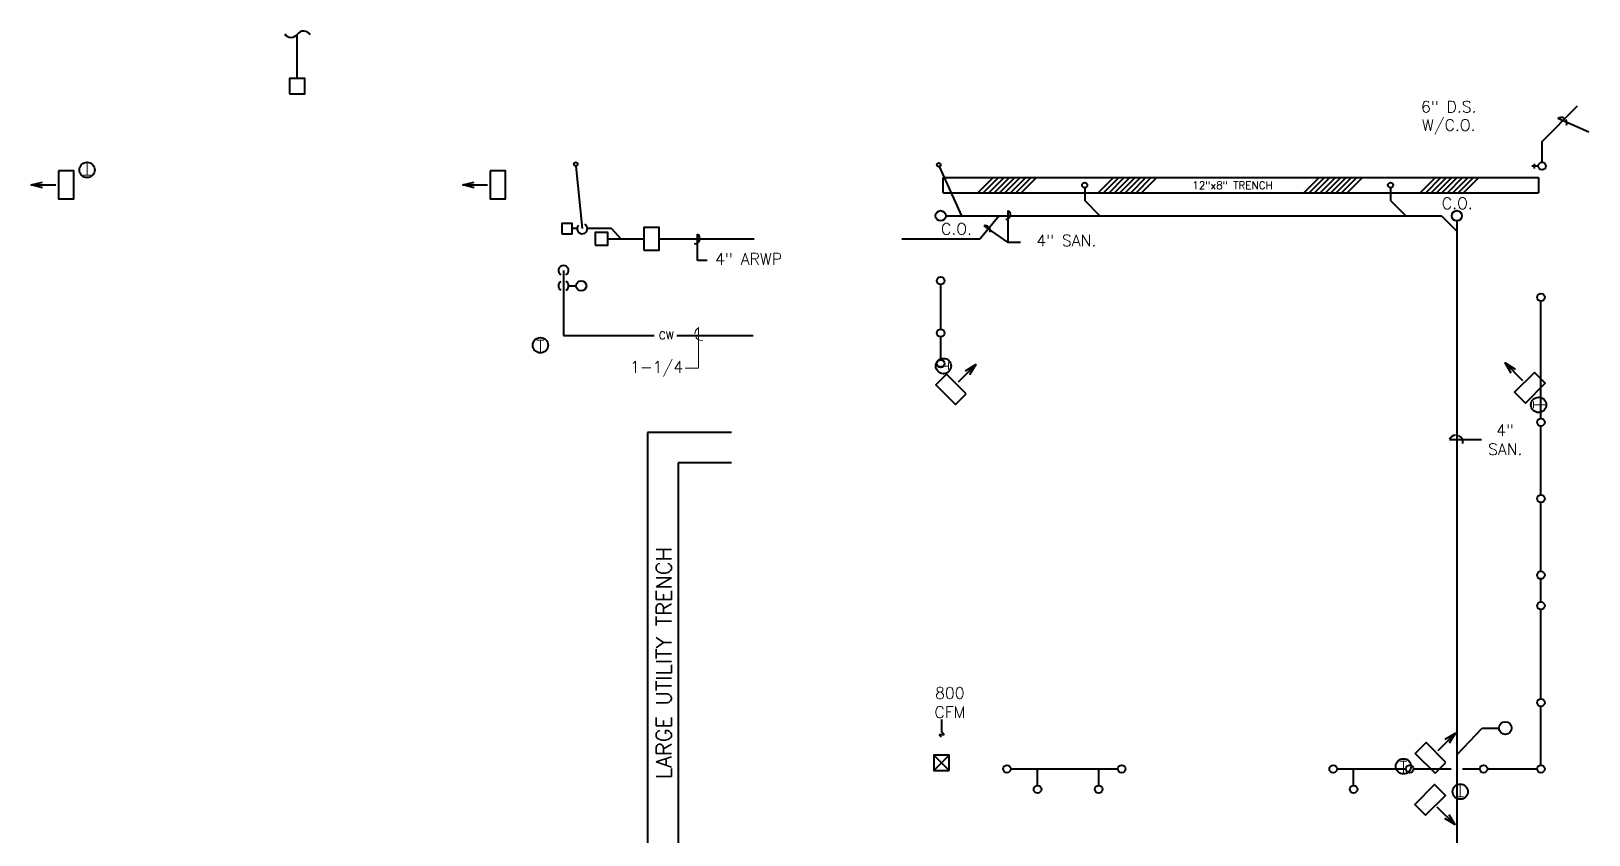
# Model space of a CAD drawing. Header units: inches. Extents: x 1071783 to 1074856, y 1075949 to 1078675.
# Drawn here: x 1072603 to 1073826, y 1078044 to 1078675 of the extents above; entities that cross this region are included whole.
import ezdxf
from ezdxf.enums import TextEntityAlignment as Align

# ---------------------------------------------------------------- set-up
doc = ezdxf.new("R2010")
doc.units = ezdxf.units.IN
doc.header["$MEASUREMENT"] = 0
doc.layers.get('0').update_dxf_attribs({"linetype": 'CONTINUOUS'})
for name, color, linetype, lineweight in [('M-CFM', 62, 'CONTINUOUS', 30), ('M-Diff', 172, 'CONTINUOUS', 40), ('M-DuctS', 21, 'CONTINUOUS', 40), ('M-Perim', 5, 'CONTINUOUS', 40), ('P-GCW', 132, 'CONTINUOUS', 40), ('P-San', 70, 'CONTINUOUS', 40), ('P-San-T', 231, 'CONTINUOUS', 20), ('P-Text', 50, 'CONTINUOUS', 20)]:
    doc.layers.add(name, color=color, linetype=linetype, lineweight=lineweight)
doc.styles.add('BGE', font='simplex.shx')

# ---------------------------------------------------------------- blocks, each defined once
blk = doc.blocks.new('PHTR')
at = {"linetype": 'Continuous'}
blk.add_line((0.92, 2.79), (0.92, 1.17), dxfattribs=at)
blk.add_lwpolyline([(0.73, 2.04), (0.92, 2.79), (1.1, 2.04)], dxfattribs=at)
blk.add_lwpolyline([(1.83, 1), (0, 1), (0, 0), (1.83, 0)], close=True, dxfattribs=at)
blk = doc.blocks.new('THERMO')
at = {"linetype": 'Continuous'}
blk.add_circle((0.01, -0.01), 0.5, dxfattribs=at)
at = {"layer": 'M-DuctS', "linetype": 'Continuous', "style": 'BGE'}
blk.add_text('T', height=0.75, rotation=360, dxfattribs=at).set_placement((0.01, -0.43), align=Align.CENTER)
blk.add_text('T', height=0.75, rotation=360, dxfattribs=at).set_placement((0.01, -0.43), align=Align.CENTER)
blk = doc.blocks.new('TSTAT')
at = {"linetype": 'Continuous'}
blk.add_blockref('THERMO', (0, -0.05), dxfattribs=at)

msp = doc.modelspace()

# ---------------------------------------------------------------- linework, layer by layer
at = {"layer": 'M-Diff'}
for p, q in [((1073317.8, 1078124.7), (1073317.8, 1078134.7)), ((1073319.8, 1078122.7), (1073315.8, 1078122.7)), ((1073317.7, 1078120.7), (1073315.8, 1078122.7)), ((1073319.8, 1078122.7), (1073317.8, 1078124.7)), ((1073311.6, 1078094.6), (1073323.6, 1078106.6)), ((1073311.6, 1078106.6), (1073323.6, 1078094.6))]:
    msp.add_line(p, q, dxfattribs=at)
msp.add_lwpolyline([(1073323.6, 1078094.6), (1073323.6, 1078106.6), (1073311.6, 1078106.6), (1073311.6, 1078094.6)], close=True, dxfattribs=at)
at = {"layer": 'P-GCW'}
for p, q in [((1073021, 1078486.9), (1073021, 1078435.9)), ((1073025, 1078474.9), (1073031, 1078474.9)), ((1073317, 1078475.9), (1073317, 1078440.9)), ((1073788, 1078370.9), (1073788, 1078462.9)), ((1073021, 1078435.9), (1073092.3, 1078435.9)), ((1073110, 1078435.9), (1073169.9, 1078435.9)), ((1073317, 1078434.9), (1073317, 1078416.9)), ((1073788, 1078310.9), (1073788, 1078364.9)), ((1073788, 1078250.9), (1073788, 1078304.9)), ((1073788, 1078226.9), (1073788, 1078244.9)), ((1073788, 1078150.9), (1073788, 1078220.9)), ((1073788, 1078098.9), (1073788, 1078144.9)), ((1073372, 1078095.9), (1073456, 1078095.9)), ((1073393, 1078082.9), (1073393, 1078095.9)), ((1073441, 1078082.9), (1073441, 1078095.9)), ((1073628, 1078095.9), (1073682, 1078095.9)), ((1073641, 1078082.9), (1073641, 1078095.9)), ((1073688, 1078095.9), (1073717.7, 1078095.9)), ((1073726.6, 1078095.9), (1073740, 1078095.9)), ((1073746, 1078095.9), (1073785, 1078095.9))]:
    msp.add_line(p, q, dxfattribs=at)
for centre, radius in [((1073317, 1078478.9), 3), ((1073035, 1078474.9), 4), ((1073788, 1078465.9), 3), ((1073317, 1078437.9), 3), ((1073317, 1078413.9), 3), ((1073788, 1078367.9), 3), ((1073788, 1078307.9), 3), ((1073788, 1078247.9), 3), ((1073788, 1078223.9), 3), ((1073788, 1078147.9), 3), ((1073369, 1078095.9), 3), ((1073459, 1078095.9), 3), ((1073625, 1078095.9), 3), ((1073685, 1078095.9), 3), ((1073743, 1078095.9), 3), ((1073788, 1078095.9), 3), ((1073393, 1078079.9), 3), ((1073441, 1078079.9), 3), ((1073641, 1078079.9), 3)]:
    msp.add_circle(centre, radius, dxfattribs=at)
for centre, start, end in [((1073021, 1078486.9), 300, 240), ((1073021, 1078474.9), 120, 240), ((1073021, 1078474.9), 300, 60)]:
    msp.add_arc(centre, 4, start, end, dxfattribs=at)
at = {"layer": 'P-San'}
for p, q in [((1072812.1, 1078637.6), (1072812.1, 1078672.1)), ((1073788.9, 1078588.2), (1073816.7, 1078616.1)), ((1073825.6, 1078595.5), (1073801.4, 1078606.2)), ((1073788.9, 1078571.9), (1073788.9, 1078588.2)), ((1073030.8, 1078568.9), (1073035.8, 1078519.8)), ((1073333.7, 1078529.9), (1073316.2, 1078568.5)), ((1073785.9, 1078568.9), (1073780.9, 1078568.9)), ((1073782.9, 1078567.1), (1073782.9, 1078570.6)), ((1073319, 1078559.9), (1073786, 1078559.9)), ((1073319, 1078547.9), (1073319, 1078559.9)), ((1073346.2, 1078547.9), (1073358.2, 1078559.9)), ((1073350.4, 1078547.9), (1073362.4, 1078559.9)), ((1073354.7, 1078547.9), (1073366.7, 1078559.9)), ((1073358.9, 1078547.9), (1073370.9, 1078559.9)), ((1073363.2, 1078547.9), (1073375.2, 1078559.9)), ((1073367.4, 1078547.9), (1073379.4, 1078559.9)), ((1073371.7, 1078547.9), (1073383.7, 1078559.9)), ((1073375.9, 1078547.9), (1073387.9, 1078559.9)), ((1073380.1, 1078547.9), (1073392.1, 1078559.9)), ((1073440.6, 1078547.9), (1073452.6, 1078559.9)), ((1073444.9, 1078547.9), (1073456.9, 1078559.9)), ((1073449.1, 1078547.9), (1073461.1, 1078559.9)), ((1073453.4, 1078547.9), (1073465.4, 1078559.9)), ((1073457.6, 1078547.9), (1073469.6, 1078559.9)), ((1073461.9, 1078547.9), (1073473.9, 1078559.9)), ((1073466.1, 1078547.9), (1073478.1, 1078559.9)), ((1073470.3, 1078547.9), (1073482.3, 1078559.9)), ((1073474.6, 1078547.9), (1073486.6, 1078559.9)), ((1073601.9, 1078547.9), (1073613.9, 1078559.9)), ((1073606.2, 1078547.9), (1073618.2, 1078559.9)), ((1073610.4, 1078547.9), (1073622.4, 1078559.9)), ((1073614.7, 1078547.9), (1073626.7, 1078559.9)), ((1073618.9, 1078547.9), (1073630.9, 1078559.9)), ((1073623.1, 1078547.9), (1073635.1, 1078559.9)), ((1073627.4, 1078547.9), (1073639.4, 1078559.9)), ((1073631.6, 1078547.9), (1073643.6, 1078559.9)), ((1073635.9, 1078547.9), (1073647.9, 1078559.9)), ((1073693.3, 1078547.9), (1073705.3, 1078559.9)), ((1073697.6, 1078547.9), (1073709.6, 1078559.9)), ((1073701.8, 1078547.9), (1073713.8, 1078559.9)), ((1073706.1, 1078547.9), (1073718.1, 1078559.9)), ((1073710.3, 1078547.9), (1073722.3, 1078559.9)), ((1073714.6, 1078547.9), (1073726.6, 1078559.9)), ((1073718.8, 1078547.9), (1073730.8, 1078559.9)), ((1073723, 1078547.9), (1073735, 1078559.9)), ((1073727.3, 1078547.9), (1073739.3, 1078559.9)), ((1073786, 1078559.9), (1073786, 1078547.9)), ((1073319, 1078547.9), (1073786, 1078547.9)), ((1073430, 1078551.9), (1073430, 1078541.9)), ((1073670, 1078551.9), (1073670, 1078541.9)), ((1073369.9, 1078509), (1073369.9, 1078533.9)), ((1073442, 1078529.9), (1073430, 1078541.9)), ((1073670, 1078541.9), (1073682, 1078529.9)), ((1073031.8, 1078519.8), (1073027.8, 1078519.8)), ((1073058.8, 1078519.8), (1073039.8, 1078519.8)), ((1073058.8, 1078519.8), (1073066, 1078511.9)), ((1073321, 1078529.9), (1073710, 1078529.9)), ((1073363, 1078529.9), (1073348, 1078511.9)), ((1073369.9, 1078509), (1073351.1, 1078522)), ((1073710, 1078529.9), (1073722, 1078517.9)), ((1073722, 1078525.9), (1073722, 1078019.9)), ((1073055.8, 1078511.9), (1073084, 1078511.9)), ((1073096, 1078511.9), (1073170.7, 1078511.9)), ((1073126.3, 1078494.7), (1073126.3, 1078515.4)), ((1073286.4, 1078511.9), (1073348, 1078511.9)), ((1073379.6, 1078509), (1073369.9, 1078509)), ((1073133.9, 1078494.7), (1073126.3, 1078494.7)), ((1073153, 1078359.9), (1073087, 1078359.9)), ((1073087, 1078359.9), (1073087, 1077889.9)), ((1073741.3, 1078354.2), (1073716.3, 1078354.2)), ((1073153, 1078335.9), (1073111, 1078335.9)), ((1073111, 1078335.9), (1073111, 1077865.9)), ((1073722, 1078106.9), (1073742, 1078127.9)), ((1073742, 1078127.9), (1073755, 1078127.9))]:
    msp.add_line(p, q, dxfattribs=at)
for points in [[(1072806.1, 1078625.6), (1072818.1, 1078625.6), (1072818.1, 1078637.6), (1072806.1, 1078637.6)], [(1073019.8, 1078515.8), (1073027.8, 1078515.8), (1073027.8, 1078523.8), (1073019.8, 1078523.8)], [(1073084, 1078502.8), (1073096, 1078502.8), (1073096, 1078520.8), (1073084, 1078520.8)], [(1073045.8, 1078506.8), (1073055.8, 1078506.8), (1073055.8, 1078516.8), (1073045.8, 1078516.8)]]:
    msp.add_lwpolyline(points, close=True, dxfattribs=at)
for centre, radius in [((1073030.7, 1078570.4), 1.5), ((1073315.6, 1078569.8), 1.5), ((1073788.9, 1078568.9), 3), ((1073430, 1078553.9), 2), ((1073670, 1078553.9), 2), ((1073317, 1078529.9), 4), ((1073722, 1078529.9), 4), ((1073760, 1078127.9), 5)]:
    msp.add_circle(centre, radius, dxfattribs=at)
for centre, radius, start, end in [((1072807.4, 1078675.9), 6.06, 213.4334, 323.7073), ((1072817.1, 1078668.8), 5.98, 30.5067, 146.6695), ((1073804, 1078602.6), 4.49, 62.4887, 125.6535), ((1073804, 1078602.6), 4.49, 337.5725, 39.0482), ((1073368.3, 1078530.7), 3.54, 0.607, 62.3035), ((1073035.8, 1078519.8), 4, 140.4489, 60), ((1073352.1, 1078518.4), 3.73, 48.0386, 106.2639), ((1073352.1, 1078518.4), 3.73, 339.1306, 22.5531), ((1073368.3, 1078530.7), 3.54, 269.3613, 332.0119), ((1073124.1, 1078512), 4.03, 265.7701, 347.7765), ((1073124.1, 1078512), 4.03, 8.2839, 58.1849), ((1073721.4, 1078352.3), 5.43, 94.9813, 158.8431), ((1073721.4, 1078352.3), 5.43, 349.2413, 69.3115)]:
    msp.add_arc(centre, radius, start, end, dxfattribs=at)
at = {"layer": 'P-Text'}
for p in [(1073127.1, 1078442.2), (1073116.4, 1078410.2)]:
    msp.add_line(p, (1073127.1, 1078410.2), dxfattribs=at)
for start, end in [(117.8072, 181.6086), (208.6954, 276.3757)]:
    msp.add_arc((1073129.7, 1078437.3), 5.5, start, end, dxfattribs=at)

# ---------------------------------------------------------------- block references
at = {"layer": 'M-DuctS', "xscale": 12, "yscale": 12, "zscale": 12}
for p, rotation in [((1072647.3, 1078565.1), 180), ((1073319.9, 1078412.1), 270), ((1073785.5, 1078381.4), 90), ((1073724.8, 1078077.3), 180)]:
    msp.add_blockref('TSTAT', p, dxfattribs=dict(at, rotation=rotation))
for p in [(1073002.8, 1078429), (1073680, 1078098.6)]:
    msp.add_blockref('TSTAT', p, dxfattribs=at)
at = {"layer": 'M-Perim', "zscale": 12}
for p, xscale, yscale, rotation in [((1072636.8, 1078543.1), 12, 12, 90), ((1072975.5, 1078543.1), 12, 12, 90), ((1073313.1, 1078397.2), 12.00001840928089, 12.00001840928089, 315), ((1073775.8, 1078382.9), 12.00001840928089, 12.00001840928089, 45), ((1073689.4, 1078108), 12.00001840928089, 12.00001840928089, 315), ((1073704.6, 1078083.6), 12.00001840928089, 12.00001840928089, 225)]:
    msp.add_blockref('PHTR', p, dxfattribs=dict(at, xscale=xscale, yscale=yscale, rotation=rotation))

# ---------------------------------------------------------------- texts
at = {"layer": 'M-CFM', "style": 'BGE'}
for s, p in [('800', (1073324.2, 1078155.4)), ('CFM', (1073324.3, 1078140.4))]:
    msp.add_text(s, height=9, dxfattribs=at).set_placement(p, align=Align.MIDDLE)
at = {"layer": 'P-San-T', "style": 'BGE'}
for s, height, p in [('6" D.S.', 9, (1073715.7, 1078615.4)), ('W/C.O.', 9, (1073715.7, 1078600.4)), ('12"x8" TRENCH', 6, (1073546, 1078553.8)), ('C.O.', 9, (1073722.4, 1078539.7)), ('C.O.', 9, (1073329.4, 1078519.6)), ('4" SAN.', 9, (1073415.6, 1078510.5)), ('4" ARWP', 9, (1073166.3, 1078496)), ('4"', 9, (1073759.9, 1078361.7)), ('SAN.', 9, (1073760, 1078346.7))]:
    msp.add_text(s, height=height, dxfattribs=at).set_placement(p, align=Align.MIDDLE)
msp.add_text('LARGE UTILITY TRENCH', height=12, rotation=90, dxfattribs=at).set_placement((1073099.7, 1078179), align=Align.MIDDLE)
at = {"layer": 'P-Text', "style": 'BGE'}
for s, height, p in [('CW', 6, (1073101.7, 1078436)), ('1-1/4', 9, (1073094.1, 1078410.6))]:
    msp.add_text(s, height=height, dxfattribs=at).set_placement(p, align=Align.MIDDLE)

doc.saveas('drawing.dxf')
